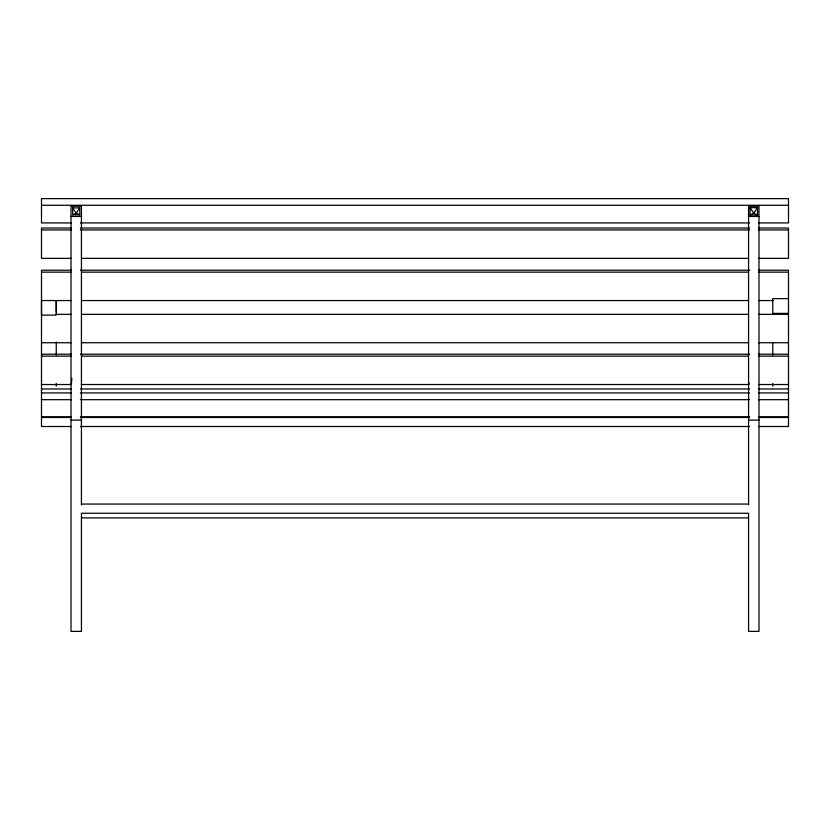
<?xml version="1.0" encoding="UTF-8"?>
<svg xmlns="http://www.w3.org/2000/svg" width="830" height="830" viewBox="0 0 830 830"><rect width="100%" height="100%" fill="white"/><g stroke="black" fill="none" stroke-linecap="round" stroke-linejoin="round"><path stroke-width="1.25" d="M71.816 378.345L71.401 384.529L41.5 384.529M749.044 383.024L748.94 384.529L81.433 384.529M79.763 207.894L76.225 213.165L72.687 214.804L72.687 207.894L79.763 207.894L79.763 214.804L72.687 214.804M757.52 207.687L753.775 213.165L750.029 215.012L750.029 207.687L757.52 207.687L757.52 215.012L750.029 215.012M41.5 205.269L788.5 205.269M71.017 216.443L81.433 216.443M748.567 216.443L758.983 216.443M71.328 222.928L41.5 222.928L41.5 198.629L788.5 198.629L788.5 222.928L758.672 222.928M80.406 222.928L749.594 222.928M71.328 228.032L41.5 228.032L41.5 258.358L71.017 258.358M80.406 228.032L749.594 228.032M758.672 228.032L788.5 228.032L788.5 258.358L758.983 258.358M41.5 229.962L71.328 229.962M80.406 229.962L749.594 229.962M758.672 229.962L788.5 229.962M81.433 258.358L748.567 258.358M71.328 270.227L41.5 270.227L41.5 426.506L71.328 426.506M80.406 270.227L749.594 270.227M758.672 270.227L788.5 270.227L788.5 426.506L758.672 426.506M41.5 272.147L71.017 272.147M81.433 272.147L748.567 272.147M758.983 272.147L788.5 272.147M788.5 298.624L772.772 298.624L772.772 313.377L788.5 313.377M71.017 300.553L41.5 300.543L41.5 315.13L56.253 315.13L56.253 300.553L56.253 312.205M81.433 300.553L748.567 300.553M758.983 300.553L773.104 300.553M55.62 314.342L71.017 314.342M81.433 314.342L748.567 314.342M758.983 314.342L788.5 314.342M41.5 342.738L71.017 342.738M81.433 342.738L748.567 342.738M758.983 342.738L788.5 342.738M41.5 354.202L71.328 354.202M80.406 354.202L749.594 354.202M758.672 354.202L788.5 354.202M41.5 356.132L71.017 356.132M81.433 356.132L748.567 356.132M758.983 356.132L788.5 356.132M758.983 384.529L788.5 384.529M41.5 388.969L71.328 388.969M80.406 388.969L749.594 388.969M758.672 388.969L788.5 388.969M41.5 392.932L71.328 392.932M80.406 392.932L749.594 392.932M758.672 392.932L788.5 392.932M41.5 399.687L71.328 399.687M80.406 399.687L749.594 399.687M758.672 399.687L788.5 399.687M41.5 416.836L71.328 416.836M80.406 416.836L749.594 416.836M758.672 416.836L788.5 416.836M41.5 417.49L71.328 417.49M80.406 417.49L749.594 417.49M758.672 417.49L788.5 417.49M71.017 420.094L81.433 420.094M748.567 420.094L758.983 420.094M80.406 426.506L749.594 426.506M81.433 504.049L748.567 504.049M81.433 517.91L748.567 517.91M79.763 214.804L76.225 213.165L72.687 207.894M757.52 215.012L753.775 213.165L750.029 207.687M772.772 342.344L772.772 355.199M772.772 383.481L772.772 386.075M748.567 504.858L748.567 206.255L758.983 206.255L758.983 631.371L748.567 631.371L748.567 513.262L81.433 513.262L81.433 631.371L71.017 631.371L71.017 206.255L81.433 206.255L81.433 504.858M56.253 342.002L56.253 355.105M56.253 383.45L56.253 386.043"/></g></svg>
